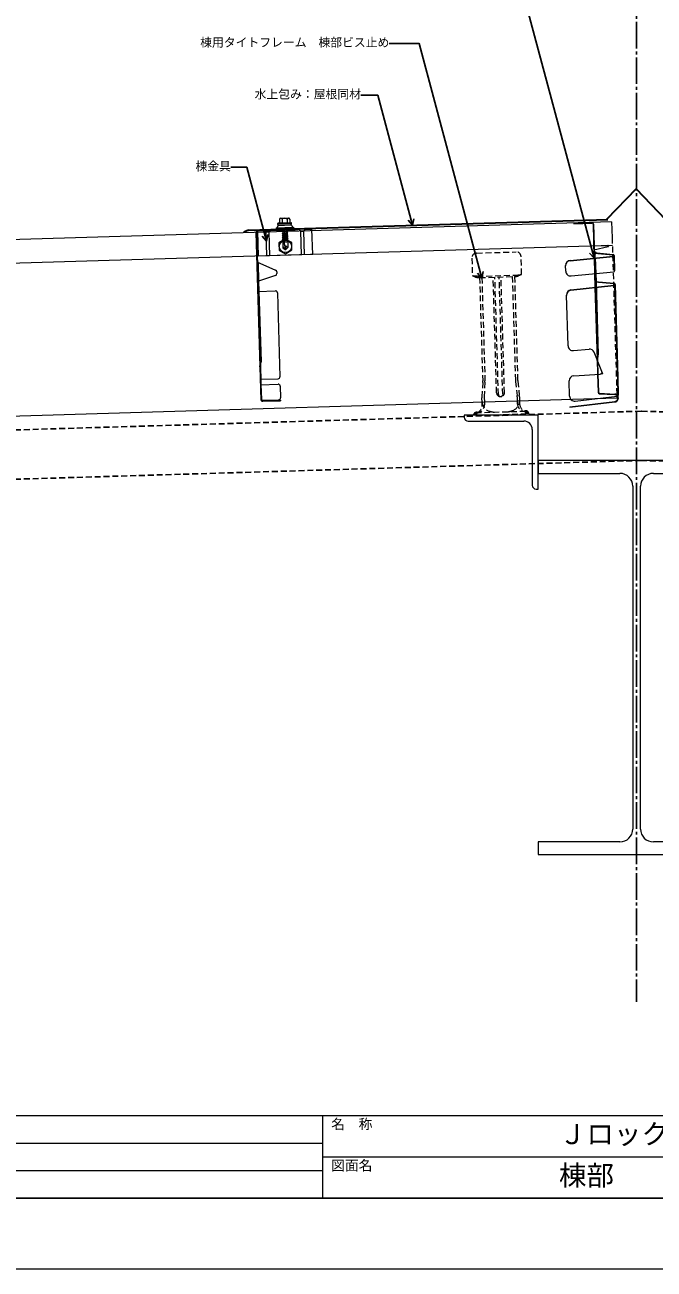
# Model space of a CAD drawing. Units: millimetres at full size, sheet at 1:3; details may follow other scales. Extents: x -1262 to 1258, y -891 to 1034.
# Drawn here: x -623 to 16, y -891 to 372 of the extents above; entities that cross this region are included whole.
import ezdxf
from ezdxf.enums import TextEntityAlignment as Align

# ---------------------------------------------------------------- set-up
doc = ezdxf.new("R2010")
doc.units = ezdxf.units.MM
doc.header["$LTSCALE"] = 3
doc.header["$PDMODE"] = 32
doc.header["$PDSIZE"] = 1.5
doc.linetypes.add('CHAIN2', pattern=[12, 9, -1, 1, -1])
doc.linetypes.add('DASHED2', pattern=[3, 2, -1])
for name, color, linetype, lineweight in [('0-0_補助1', 4, 'Continuous', 5), ('0-4_寸法線1', 5, 'Continuous', 25), ('0-6_名称1', 5, 'Continuous', 25), ('0-B_屋根1', 6, 'Continuous', 20), ('1-1_水切1', 134, 'Continuous', 30), ('2-7_ビス1', 7, 'Continuous', 5), ('2-A_タイトフレーム', 3, 'DASHED2', 9), ('2-F_I金具', 7, 'Continuous', 5), ('3-1_面戸', 7, 'Continuous', 5), ('4-3_H鋼2', 12, 'DASHED2', 25), ('4-5_C鋼1', 2, 'Continuous', 18), ('5-B_枠2', 4, 'Continuous', 5)]:
    doc.layers.add(name, color=color, linetype=linetype, lineweight=lineweight)
doc.styles.add('Arial', font='')
doc.styles.add('ＭＳ ゴシック', font='')
doc.styles.get('Arial').set_extended_font_data('Arial')
doc.styles.get('ＭＳ ゴシック').set_extended_font_data('MS Gothic')

msp = doc.modelspace()

# ---------------------------------------------------------------- linework, layer by layer
at = {"layer": '0-0_補助1'}
for p, q in [((-1194.647, -735), (1191.647, -735)), ((-320.3, -735), (-320.3, -819)), ((-1194.647, -763), (-320.3, -763)), ((-320.3, -777), (651.647, -777)), ((-1194.647, -791), (-320.3, -791)), ((-1194.647, -819), (1191.647, -819)), ((1191.647, -819), (-1194.647, -819))]:
    msp.add_line(p, q, dxfattribs=at)
at = {"layer": '0-4_寸法線1', "linetype": 'CHAIN2'}
msp.add_line((-1.5, 699), (-1.5, -619.534), dxfattribs=at)
at = {"layer": '0-6_名称1'}
for p, q in [((-228.969, 168.664), (-233.42, 173.683)), ((-228.969, 168.664), (-227.624, 175.236)), ((-377.279, 152.518), (-381.73, 157.537)), ((-377.279, 152.518), (-375.934, 159.09)), ((-44.767, 135.049), (-49.217, 140.069)), ((-44.767, 135.049), (-43.422, 141.621)), ((-158.631, 114.889), (-163.082, 119.909)), ((-158.631, 114.889), (-157.286, 121.461))]:
    msp.add_line(p, q, dxfattribs=at)
for points in [[(-44.767, 135.049), (-112.677, 388.494), (-140.064, 388.494)], [(-158.631, 114.889), (-222.454, 353.078), (-252.619, 353.078)], [(-228.969, 168.664), (-264.311, 300.564), (-281.365, 300.564)], [(-377.279, 152.518), (-397.359, 227.458), (-413.418, 227.458)]]:
    msp.add_lwpolyline(points, dxfattribs=at)
at = {"layer": '0-B_屋根1'}
for p, q in [((-26.868, 172.04), (-1081.32, 140.406)), ((-26.868, 172.04), (-1081.32, 140.406)), ((-26.868, 172.04), (-26.385, 155.966)), ((-26.148, 148.05), (-1080.6, 116.417)), ((-26.148, 148.05), (-1080.6, 116.417)), ((-21.5, -6.88), (-1075.952, -38.513)), ((-21.5, -6.88), (-1075.952, -38.513))]:
    msp.add_line(p, q, dxfattribs=at)
at = {"layer": '0-B_屋根1', "linetype": 'DASHED2'}
msp.add_line((-26.385, 155.966), (-21.5, -6.88), dxfattribs=at)
at = {"layer": '1-1_水切1'}
for p, q in [((-2.129, 205.473), (-32.116, 174.574)), ((-2.129, 205.473), (27.857, 174.574)), ((-395.489, 163.696), (-30.857, 174.574)), ((-395.489, 163.696), (-400.427, 161.548))]:
    msp.add_line(p, q, dxfattribs=at)
at = {"layer": '2-7_ビス1'}
for p, q in [((-367.38, 166.096), (-349.987, 166.614)), ((-365.881, 168.014), (-366.37, 166.289)), ((-365.684, 165.306), (-366.001, 163.856)), ((-351.23, 164.296), (-366.001, 163.856)), ((-365.788, 169.556), (-365.812, 170.346)), ((-351.782, 169.974), (-365.788, 169.556)), ((-365.113, 168.798), (-365.788, 169.556)), ((-352.133, 171.072), (-365.503, 170.674)), ((-365.325, 168.438), (-352.178, 168.83)), ((-364.865, 168.692), (-352.652, 169.056)), ((-364.18, 174.557), (-364.066, 170.716)), ((-362.9, 175.653), (-355.029, 175.888)), ((-361.557, 174.635), (-361.442, 170.795)), ((-360.987, 168.807), (-360.98, 168.567)), ((-356.53, 168.94), (-356.523, 168.7)), ((-356.309, 174.791), (-356.194, 170.951)), ((-353.685, 174.87), (-353.571, 171.029)), ((-352.411, 169.177), (-351.782, 169.974)), ((-351.782, 169.974), (-351.805, 170.764)), ((-351.633, 165.725), (-351.23, 164.296)), ((-351.598, 168.44), (-351.007, 166.747)), ((-349.987, 166.614), (-349.962, 165.775)), ((-361.562, 162.253), (-360.805, 162.721)), ((-361.562, 162.253), (-360.779, 161.832)), ((-361.502, 160.232), (-360.745, 160.7)), ((-361.502, 160.232), (-360.718, 159.81)), ((-361.442, 158.211), (-360.685, 158.678)), ((-361.442, 158.211), (-360.658, 157.789)), ((-361.382, 156.189), (-360.624, 156.657)), ((-361.382, 156.189), (-360.598, 155.767)), ((-361.321, 154.168), (-360.564, 154.636)), ((-361.321, 154.168), (-360.537, 153.746)), ((-360.839, 163.853), (-361.115, 164.001)), ((-360.629, 152.537), (-360.999, 152.308)), ((-360.999, 152.308), (-360.99, 152)), ((-360.728, 151.859), (-360.99, 152)), ((-360.839, 163.853), (-360.805, 162.721)), ((-356.352, 162.975), (-360.839, 163.853)), ((-356.319, 161.843), (-360.805, 162.721)), ((-360.788, 151.449), (-360.728, 151.86)), ((-360.779, 161.832), (-360.745, 160.7)), ((-356.292, 160.954), (-360.779, 161.832)), ((-356.258, 159.822), (-360.745, 160.7)), ((-360.711, 151.857), (-360.728, 151.859)), ((-356.198, 157.801), (-360.685, 158.678)), ((-360.629, 152.537), (-360.523, 153.264)), ((-360.629, 152.537), (-360.563, 152.52)), ((-356.138, 155.779), (-360.624, 156.657)), ((-356.111, 154.89), (-360.598, 155.767)), ((-360.598, 155.767), (-360.564, 154.636)), ((-356.077, 153.758), (-360.564, 154.636)), ((-355.968, 152.92), (-360.537, 153.746)), ((-360.537, 153.746), (-360.523, 153.264)), ((-359.654, 152.285), (-356.866, 151.566)), ((-358.241, 151.525), (-359.534, 151.699)), ((-355.694, 151.601), (-359.495, 151.488)), ((-356.379, 163.865), (-357.612, 164.106)), ((-356.379, 163.865), (-356.387, 164.142)), ((-355.595, 163.443), (-356.379, 163.865)), ((-355.595, 163.443), (-356.352, 162.975)), ((-356.352, 162.975), (-356.319, 161.843)), ((-355.535, 161.422), (-356.319, 161.843)), ((-355.535, 161.422), (-356.292, 160.954)), ((-356.292, 160.954), (-356.258, 159.822)), ((-355.475, 159.4), (-356.258, 159.822)), ((-355.414, 157.379), (-356.198, 157.801)), ((-355.354, 155.357), (-356.138, 155.779)), ((-355.354, 155.357), (-356.111, 154.89)), ((-356.111, 154.89), (-356.077, 153.758)), ((-355.294, 153.336), (-356.077, 153.758)), ((-355.294, 153.336), (-355.968, 152.92)), ((-355.694, 151.601), (-355.968, 152.92)), ((-355.694, 151.601), (-355.522, 145.831)), ((-360.788, 151.449), (-360.615, 145.679)), ((-357.852, 144.419), (-360.644, 146.622)), ((-360.615, 145.679), (-358.331, 143.875)), ((-359.495, 151.488), (-359.443, 149.716)), ((-359.443, 149.716), (-358.05, 145.077)), ((-358.331, 143.875), (-357.695, 143.894)), ((-355.522, 145.831), (-357.695, 143.894))]:
    msp.add_line(p, q, dxfattribs=at)
for points in [[(-367.38, 166.096), (-367.355, 165.256), (-349.962, 165.775)], [(-360.788, 151.449), (-360.624, 152.27), (-360.457, 152.885), (-360.29, 153.27), (-360.126, 153.401), (-359.967, 153.267), (-359.811, 152.89), (-359.655, 152.29), (-359.495, 151.488)], [(-356.232, 158.932), (-360.718, 159.81), (-360.685, 158.678)], [(-356.171, 156.911), (-360.658, 157.789), (-360.624, 156.657)], [(-355.475, 159.4), (-356.232, 158.932), (-356.198, 157.801)], [(-355.414, 157.379), (-356.171, 156.911), (-356.138, 155.779)], [(-355.522, 145.831), (-355.9, 146.132), (-356.303, 146.459), (-356.709, 146.778), (-357.095, 147.055), (-357.438, 147.257), (-357.715, 147.351), (-357.903, 147.304), (-358.003, 147.055), (-358.055, 146.617), (-358.071, 146.081), (-358.065, 145.537), (-358.05, 145.077)], [(-358.013, 143.885), (-357.956, 144.018), (-357.906, 144.152), (-357.869, 144.285), (-357.852, 144.419), (-357.866, 144.583), (-357.91, 144.748), (-357.975, 144.912), (-358.05, 145.077)]]:
    msp.add_lwpolyline(points, dxfattribs=at)
for centre, radius, start, end in [((-366.599, 166.359), 0.24, 271.70873, 342.95212), ((-365.307, 167.838), 0.6, 91.70873, 162.95212), ((-365.494, 170.355), 0.319, 91.70873, 181.70873), ((-364.875, 169.01), 0.319, 221.70873, 271.70873), ((-362.86, 174.311), 1.343, 13.96335, 169.45412), ((-358.851, 171.987), 3.785, 47.80435, 135.61311), ((-354.989, 174.546), 1.343, 13.96335, 169.45412), ((-352.661, 169.374), 0.319, 271.70873, 321.70873), ((-352.16, 168.23), 0.6, 20.46533, 91.70873), ((-352.124, 170.754), 0.319, 1.70873, 91.70873), ((-350.782, 166.831), 0.24, 200.46533, 271.70873)]:
    msp.add_arc(centre, radius, start, end, dxfattribs=at)
at = {"layer": '2-7_ビス1', "color": 5}
msp.add_point((-358.615, 164.076), dxfattribs=at)
at = {"layer": '2-A_タイトフレーム'}
for p, q in [((-163.946, 140.315), (-123.964, 141.515)), ((-168.794, 135.168), (-168.254, 117.178)), ((-168.254, 117.178), (-165.367, 116.123)), ((-168.174, 117.166), (-168.254, 117.178)), ((-163.239, 116.756), (-123.257, 117.955)), ((-160.948, 115.397), (-157.806, 10.666)), ((-160.887, 115.398), (-125.524, 116.459)), ((-158.649, 115.466), (-155.507, 10.735)), ((-143.684, -1.523), (-147.204, 115.809)), ((-141.831, -3.268), (-145.405, 115.863)), ((-137.433, -3.136), (-141.006, 115.995)), ((-135.687, -1.283), (-139.207, 116.049)), ((-127.762, 116.392), (-124.621, 11.662)), ((-125.463, 116.461), (-122.322, 11.731)), ((-118.356, 118.66), (-118.277, 118.678)), ((-157.821, 9.09), (-158.519, -5.183)), ((-155.522, 9.159), (-156.22, -5.114)), ((-124.511, 10.089), (-122.959, -4.116)), ((-122.212, 10.158), (-120.66, -4.047)), ((-114.103, -20.462), (-164.08, -21.962)), ((-164.08, -21.962), (-164.011, -24.261)), ((-164.011, -24.261), (-114.034, -22.761)), ((-114.034, -22.761), (-114.103, -20.462))]:
    msp.add_line(p, q, dxfattribs=at)
for points in [[(-121.096, 117.451), (-118.277, 118.678), (-118.816, 136.667)], [(-163.239, 116.756), (-163.326, 116.757), (-163.414, 116.758), (-163.504, 116.76), (-163.596, 116.761), (-163.691, 116.763), (-163.791, 116.766), (-163.895, 116.768), (-164.005, 116.772), (-164.121, 116.775), (-164.244, 116.78), (-164.376, 116.785), (-164.514, 116.791), (-164.659, 116.798), (-164.81, 116.805), (-164.965, 116.814), (-165.125, 116.823), (-165.288, 116.834), (-165.453, 116.845), (-165.619, 116.858), (-165.786, 116.871), (-165.953, 116.886), (-166.119, 116.902), (-166.284, 116.919), (-166.445, 116.936), (-166.604, 116.954), (-166.757, 116.971), (-166.906, 116.989), (-167.048, 117.007), (-167.183, 117.024), (-167.311, 117.041), (-167.43, 117.057), (-167.541, 117.072), (-167.646, 117.087), (-167.744, 117.101), (-167.837, 117.115), (-167.926, 117.128), (-168.011, 117.141), (-168.093, 117.153), (-168.174, 117.166)], [(-123.257, 117.955), (-123.17, 117.962), (-123.083, 117.968), (-122.993, 117.975), (-122.901, 117.982), (-122.807, 117.99), (-122.708, 117.998), (-122.604, 118.007), (-122.494, 118.017), (-122.379, 118.028), (-122.255, 118.039), (-122.125, 118.052), (-121.987, 118.067), (-121.842, 118.082), (-121.692, 118.099), (-121.538, 118.117), (-121.379, 118.135), (-121.217, 118.156), (-121.053, 118.177), (-120.888, 118.2), (-120.722, 118.223), (-120.556, 118.248), (-120.391, 118.274), (-120.228, 118.3), (-120.068, 118.327), (-119.911, 118.354), (-119.759, 118.381), (-119.612, 118.408), (-119.471, 118.434), (-119.336, 118.46), (-119.21, 118.484), (-119.092, 118.507), (-118.982, 118.529), (-118.879, 118.55), (-118.782, 118.57), (-118.689, 118.589), (-118.602, 118.607), (-118.517, 118.625), (-118.436, 118.643), (-118.356, 118.66)], [(-158.309, -14.237), (-158.404, -11.088), (-158.533, -6.759)], [(-156.234, -6.69), (-156.123, -10.4), (-156.105, -11.019), (-156.029, -13.689)], [(-122.849, -5.689), (-122.738, -9.399), (-122.719, -10.017), (-122.651, -12.142)], [(-120.55, -5.62), (-120.421, -9.948), (-120.326, -13.098)]]:
    msp.add_lwpolyline(points, dxfattribs=at)
for centre, radius, start, end in [((-163.796, 135.318), 5, 91.71836, 181.71836), ((-123.814, 136.517), 5, 1.71836, 91.71836), ((-161.246, 127.393), 12, 249.91695, 271.71836), ((-125.884, 128.454), 12, 271.71836, 293.51977), ((-177.797, 10.067), 20, 357.20004, 1.71836), ((-175.498, 10.136), 20, 357.20002, 1.71836), ((-104.63, 12.262), 20, 181.71836, 186.2367), ((-102.331, 12.331), 20, 181.71836, 186.23668), ((-138.542, -6.16), 20, 177.20004, 181.71836), ((-147.927, -10.155), 10.5, 181.71836, 185.09662), ((-147.927, -10.155), 10.5, 185.09662, 254.97197), ((-136.243, -6.091), 20, 177.20002, 181.71836), ((-139.686, -1.403), 4, 181.71836, 1.71834), ((-139.632, -3.202), 2.2, 181.71836, 1.71834), ((-130.934, -9.645), 10.5, 288.46473, 358.3401), ((-142.84, -6.289), 20, 1.71836, 6.2367), ((-114.351, -12.166), 8.3, 179.83596, 271.71836), ((-140.542, -6.22), 20, 1.71836, 6.23668), ((-130.934, -9.645), 10.5, 358.3401, 1.71836), ((-164.08, -24.262), 3, 67.64819, 180), ((-164.08, -24.262), 2.5, 79.82244, 180), ((-164.08, -24.262), 2, 89.74212, 180), ((-164.08, -24.262), 1.5, 89.08297, 180), ((-164.08, -24.262), 1, 87.76353, 180), ((-164.08, -24.262), 0.5, 83.78971, 180), ((-164.329, -13.665), 8.3, 271.71836, 359.83596), ((-166.741, -13.955), 8.437, 288.38618, 358.08481), ((-140.278, 18.337), 40, 254.97197, 262.77815), ((-140.278, 18.337), 40, 280.65856, 288.46473), ((-111.926, -12.311), 8.437, 185.35191, 255.05053), ((-114.035, -22.712), 3, 0, 116.14047), ((-114.035, -22.712), 2.5, 0, 104.52556), ((-114.035, -22.712), 2, 0, 91.71697), ((-114.035, -22.712), 1.5, 0, 91.7165), ((-114.035, -22.712), 1, 0, 91.71557), ((-114.035, -22.712), 0.5, 0, 91.71279)]:
    msp.add_arc(centre, radius, start, end, dxfattribs=at)
at = {"layer": '2-F_I金具'}
for p, q in [((-358.609, 163.876), (-345.365, 164.271)), ((-336.87, 164.525), (-331.122, 164.696)), ((-330.352, 138.908), (-331.122, 164.696)), ((-380.349, 163.228), (-386.097, 163.056)), ((-385.328, 137.268), (-386.097, 163.056)), ((-374.539, 161.6), (-377.547, 161.51)), ((-376.832, 137.521), (-377.547, 161.51)), ((-373.833, 137.61), (-374.549, 161.6)), ((-358.609, 163.876), (-371.854, 163.481)), ((-358.332, 154.586), (-364.717, 150.641)), ((-351.723, 151.028), (-358.332, 154.586)), ((-342.573, 162.554), (-339.564, 162.643)), ((-341.847, 138.565), (-342.563, 162.554)), ((-338.849, 138.654), (-339.564, 162.643)), ((-364.717, 150.641), (-364.494, 143.139)), ((-364.494, 143.139), (-357.885, 139.581)), ((-357.885, 139.581), (-351.499, 143.526)), ((-351.499, 143.526), (-351.723, 151.028)), ((-330.352, 138.908), (-385.328, 137.268))]:
    msp.add_line(p, q, dxfattribs=at)
msp.add_circle((-358.108, 147.084), 6.3, dxfattribs=at)
for centre, start, end in [((-345.275, 161.273), 25.2869, 91.70873), ((-336.78, 161.526), 91.70873, 158.13055), ((-380.26, 160.229), 25.2869, 91.70873), ((-371.765, 160.482), 91.70873, 158.13055)]:
    msp.add_arc(centre, 3, start, end, dxfattribs=at)
at = {"layer": '3-1_面戸'}
for p, q in [((-386.103, 163.256), (-348.12, 164.389)), ((-348.12, 164.389), (-348.105, 163.889)), ((-65.339, 170.492), (-46.847, 171.046)), ((-65.339, 170.492), (-65.324, 169.992)), ((-65.324, 169.992), (-46.832, 170.547)), ((-45.803, 169.577), (-44.797, 136.062)), ((-45.754, 167.953), (-45.406, 156.357)), ((-388.043, 161.197), (-382.964, -9.056)), ((-387.543, 161.212), (-386.646, 131.149)), ((-386.088, 162.756), (-348.105, 163.889)), ((-45.146, 147.684), (-30.652, 148.119)), ((-45.02, 143.488), (-30.516, 146.914)), ((-44.948, 141.09), (-44.147, 136.897)), ((-44.939, 140.807), (-25.24, 138.998)), ((-44.923, 140.261), (-25.395, 138.513)), ((-44.523, 143.605), (-44.449, 141.134)), ((-44.449, 141.134), (-44.448, 141.105)), ((-44.448, 141.105), (-44.438, 140.761)), ((-44.381, 140.756), (-44.448, 141.105)), ((-44.438, 140.761), (-44.422, 140.216)), ((-44.422, 140.216), (-44.315, 136.666)), ((-44.276, 140.203), (-44.381, 140.756)), ((-43.648, 136.912), (-44.276, 140.203)), ((-30.138, 147.634), (-30.131, 147.415)), ((-387.252, 134.709), (-386.304, 129.735)), ((-387.153, 131.373), (-368.028, 122.909)), ((-386.753, 134.724), (-386.018, 130.871)), ((-386.018, 130.871), (-385.804, 129.75)), ((-385.804, 129.75), (-385.267, 111.75)), ((-73.406, 121.919), (-73.581, 127.767)), ((-69.082, 132.891), (-25.405, 137.272)), ((-69.074, 132.612), (-25.248, 137.007)), ((-44.797, 136.062), (-44.775, 135.329)), ((-44.775, 135.329), (-44.299, 119.461)), ((-44.315, 136.666), (-44.296, 136.017)), ((-44.296, 136.017), (-44.276, 135.379)), ((-44.276, 135.379), (-43.8, 119.511)), ((-43.975, 135.322), (-43.472, 118.562)), ((-43.475, 135.336), (-43.002, 119.591)), ((-24.821, 137.152), (-24.353, 121.563)), ((-24.347, 138.033), (-23.879, 122.445)), ((-368.152, 117.477), (-386.555, 111.319)), ((-366.839, 121.14), (-366.788, 119.433)), ((-67.909, 117.093), (-24.78, 121.419)), ((-44.299, 119.461), (-43.882, 105.544)), ((-43.8, 119.511), (-43.558, 111.443)), ((-43.472, 118.562), (-43.238, 110.761)), ((-43.002, 119.591), (-42.756, 111.369)), ((-386.261, 101.462), (-368.269, 101.999)), ((-385.475, 101.963), (-383.322, 29.78)), ((-385.267, 111.75), (-384.961, 101.501)), ((-384.961, 101.501), (-382.822, 29.794)), ((-68.233, 102.847), (-24.752, 107.662)), ((-68.223, 102.525), (-24.498, 107.368)), ((-44.06, 111.489), (-24.5, 109.682)), ((-44.052, 111.208), (-24.749, 109.424)), ((-43.882, 105.544), (-41.684, 32.29)), ((-43.558, 111.443), (-41.144, 30.96)), ((-43.238, 110.761), (-41.024, 36.957)), ((-42.756, 111.369), (-40.524, 36.972)), ((-23.934, 107.589), (-21.097, 13.023)), ((-23.463, 108.559), (-20.627, 14.022)), ((-366.21, 100.059), (-363.667, 14.832)), ((-71.132, 46.112), (-72.68, 97.727)), ((-65.641, 41.286), (-49.843, 42.852)), ((-36.783, 20.225), (-44.717, 39.758)), ((-383.972, 24.758), (-383.322, 29.78)), ((-383.473, 24.773), (-382.822, 29.794)), ((-41.684, 32.29), (-41.234, 17.304)), ((-41.65, 31.141), (-41.545, 31.948)), ((-41.545, 31.948), (-41.102, 35.374)), ((-41.15, 31.156), (-40.602, 35.389)), ((-41.144, 30.96), (-40.735, 17.336)), ((-383.599, 12.237), (-365.607, 12.773)), ((-65.384, 15.782), (-38.51, 17.476)), ((-41.234, 17.304), (-40.686, -0.97)), ((-40.735, 17.336), (-40.186, -0.955)), ((-35.738, 17.651), (-38.51, 17.476)), ((-35.738, 17.651), (-36.783, 20.225)), ((-21.097, 13.023), (-20.561, -4.86)), ((-20.627, 14.022), (-20.089, -3.897)), ((-383.434, 6.718), (-365.442, 7.254)), ((-363.383, 5.315), (-363.032, -6.461)), ((-69.598, -5.009), (-70.068, 10.642)), ((-382.964, -9.056), (-364.972, -8.519)), ((-380.946, -9.606), (-362.954, -9.069)), ((-380.931, -10.106), (-362.939, -9.569)), ((-362.954, -9.069), (-362.939, -9.569)), ((-69.279, -15.661), (-23.668, -10.288)), ((-69.22, -16.157), (-23.609, -10.785)), ((-64.05, -9.829), (-21.112, -5.074)), ((-39.273, -2.423), (-23.803, -3.31)), ((-39.244, -1.924), (-23.775, -2.811)), ((-69.279, -15.661), (-69.22, -16.157))]:
    msp.add_line(p, q, dxfattribs=at)
for points in [[(-45.303, 169.592), (-44.646, 147.699), (-44.523, 143.605)], [(-386.646, 131.149), (-386.059, 111.484), (-385.761, 101.477), (-383.099, 12.252), (-382.94, 6.923), (-382.49, -8.151)], [(-386.304, 129.735), (-385.677, 108.737), (-385.475, 101.963)]]:
    msp.add_lwpolyline(points, dxfattribs=at)
for centre, radius, start, end in [((-46.802, 169.547), 1.5, 1.71831, 91.71831), ((-46.802, 169.547), 1, 1.71831, 91.71831), ((-386.044, 161.257), 2, 91.70873, 181.70873), ((-386.044, 161.257), 1.5, 91.70873, 181.70873), ((-30.637, 147.619), 0.5, 1.71831, 91.71831), ((-30.631, 147.4), 0.5, 283.28974, 1.71831), ((-25.348, 138.003), 1.001, 275.72676, 84.75471), ((-68.584, 127.916), 5, 95.72676, 181.71831), ((-68.575, 127.637), 5, 95.72676, 181.71831), ((-53.97, 135.022), 10, 1.71831, 10.80859), ((-53.47, 135.037), 10, 8.37867, 10.80859), ((-53.47, 135.037), 10, 5.22084, 8.37867), ((-53.47, 135.037), 10, 2.42128, 5.22084), ((-53.47, 135.037), 10, 1.71831, 2.42128), ((-25.468, 137.893), 0.624, 275.72673, 84.88441), ((-368.787, 119.374), 2, 288.50344, 1.70873), ((-368.838, 121.08), 2, 1.70873, 66.12551), ((-68.408, 122.068), 5, 181.71831, 275.72676), ((-24.88, 122.415), 1.001, 275.72676, 1.71832), ((-368.209, 100), 2, 1.70873, 91.70873), ((-67.682, 97.877), 5, 96.31978, 181.71831), ((-67.673, 97.556), 5, 96.31978, 181.71831), ((-24.849, 108.543), 0.886, 276.31976, 84.71959), ((-24.626, 108.525), 1.164, 276.31978, 84.71959), ((-66.134, 46.262), 5, 181.71831, 275.65964), ((-49.35, 37.876), 5, 22.10645, 95.65964), ((-51.019, 36.657), 10, 352.62804, 1.71831), ((-50.519, 36.672), 10, 352.62804, 1.71831), ((-365.667, 14.773), 2, 271.70873, 1.70873), ((-65.07, 10.792), 5, 93.60737, 181.71831), ((-38.636, 19.472), 2, 273.60737, 22.10645), ((-365.383, 5.255), 2, 1.70873, 91.70873), ((-380.991, -8.106), 2, 181.70873, 208.1433), ((-380.991, -8.106), 2, 208.1433, 271.70873), ((-380.991, -8.106), 1.5, 181.70873, 218.1193), ((-380.991, -8.106), 1.5, 218.1193, 271.70873), ((-365.031, -6.52), 2, 271.70873, 1.70873), ((-64.6, -4.86), 5, 181.71831, 276.31978), ((-39.187, -0.925), 1.5, 181.71831, 266.71831), ((-39.187, -0.925), 1, 181.71831, 266.71831), ((-24.004, -6.804), 3.5, 30.07594, 86.71831), ((-24.004, -6.804), 4, 29.54499, 86.71831), ((-24.004, -6.804), 3.5, 275.58787, 30.07594), ((-24.004, -6.804), 4, 275.66088, 29.54499), ((-21.239, -3.931), 1.15, 276.31978, 1.71831)]:
    msp.add_arc(centre, radius, start, end, dxfattribs=at)
at = {"layer": '4-3_H鋼2'}
for p, q in [((3.011, -20.158), (-1075.952, -52.527)), ((3.49, -20.156), (1072.952, -52.24)), ((3.011, -70.181), (-1075.952, -102.549)), ((3.011, -70.181), (1072.952, -102.279))]:
    msp.add_line(p, q, dxfattribs=at)
at = {"layer": '4-5_C鋼1'}
for p, q in [((-172.5, -30.283), (-116, -30.283)), ((-107.5, -38.783), (-107.5, -95.283)), ((-103.5, -99.283), (-101.5, -99.283)), ((-5.5, -96.316), (-5.5, -444.316)), ((2.5, -444.316), (2.5, -96.316))]:
    msp.add_line(p, q, dxfattribs=at)
for points in [[(-101.5, -99.283), (-101.5, -24.283), (-176.5, -24.283), (-176.5, -26.283)], [(15.5, -83.316), (98.5, -83.316), (98.5, -70.316), (-101.5, -70.316), (-101.5, -83.316), (-18.5, -83.316)], [(-101.5, -470.316), (98.5, -470.316), (98.5, -457.316), (15.5, -457.316)], [(-18.5, -457.316), (-101.5, -457.316), (-101.5, -470.316)]]:
    msp.add_lwpolyline(points, dxfattribs=at)
for centre, radius, start, end in [((-172.5, -26.283), 4, 180, 270), ((-116, -38.783), 8.5, 0, 90), ((-18.5, -96.316), 13, 0, 90), ((15.5, -96.316), 13, 90, 180), ((-103.5, -95.283), 4, 180, 270), ((-18.5, -444.316), 13, 270, 0), ((15.5, -444.316), 13, 180, 270)]:
    msp.add_arc(centre, radius, start, end, dxfattribs=at)
at = {"layer": '5-B_枠2'}
msp.add_lwpolyline([(-1261.5, 891), (1258.5, 891), (1258.5, -891), (-1261.5, -891)], close=True, dxfattribs=at)

# ---------------------------------------------------------------- texts
at = {"layer": '0-0_補助1', "style": 'Arial'}
for s, height, p in [('名\u3000称', 10.23, (-311.626, -751.913)), ('Ｊロック５００\u3000シングル工法', 20.45, (-80.326, -770.295)), ('図面名', 10.23, (-311.626, -793.913)), ('棟部', 20.45, (-80.326, -812.295))]:
    msp.add_text(s, height=height, dxfattribs=at).set_placement(p, align=Align.BOTTOM_LEFT)
at = {"layer": '0-6_名称1', "style": 'ＭＳ ゴシック'}
for s, p in [('棟用タイトフレーム\u3000棟部ビス止め', (-444.619, 347.078)), ('水上包み：屋根同材', (-389.365, 294.564)), ('棟金具', (-449.418, 221.458))]:
    msp.add_text(s, height=8.798, dxfattribs=at).set_placement(p, align=Align.BOTTOM_LEFT)

doc.saveas('drawing.dxf')
